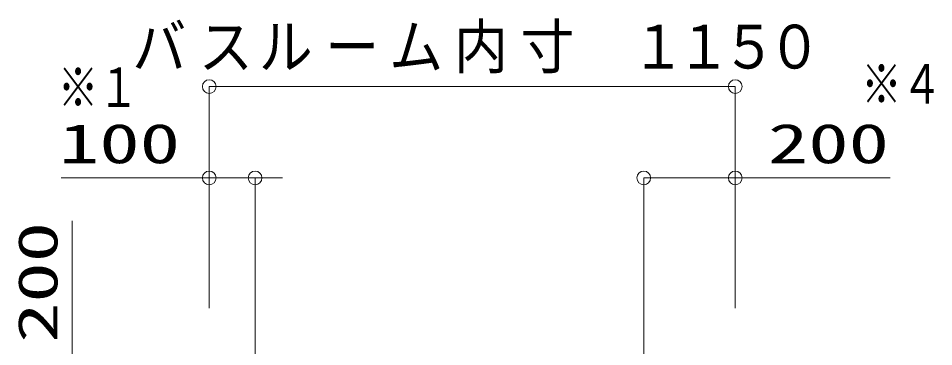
# Model space of a CAD drawing. Units: millimetres on the paper. Extents: x -305 to 305, y -152 to 152.
# Drawn here: x -220.19 to -180.15, y -9.08 to 5.31 of the extents above; entities that cross this region are included whole.
import ezdxf
from ezdxf.enums import TextEntityAlignment as Align

# ---------------------------------------------------------------- set-up
doc = ezdxf.new("R2010")
doc.units = ezdxf.units.MM
doc.layers.add('0-0_0', color=7, linetype='Continuous', lineweight=9)
doc.layers.add('0-1_VIEW0002', color=7, linetype='Continuous', lineweight=9)
doc.styles.add('ＭＳ ゴシック', font='')
doc.styles.get('ＭＳ ゴシック').set_extended_font_data('MS Gothic')

# ---------------------------------------------------------------- blocks, each defined once
blk = doc.blocks.new('_ORIGIN')
at = {"layer": '0-0_0'}
blk.add_line((0, 0), (-1, 0), dxfattribs=at)
blk.add_circle((0, 0), 0.5, dxfattribs=at)

msp = doc.modelspace()

# ---------------------------------------------------------------- linework, layer by layer
at = {"layer": '0-1_VIEW0002'}
for p, q in [((-211.833, -6.746), (-211.833, 2.314)), ((-189.433, 2.314), (-211.233, 2.314)), ((-188.833, -6.746), (-188.833, 2.314)), ((-212.433, -1.686), (-213.033, -1.686)), ((-209.833, -1.686), (-211.833, -1.686)), ((-209.833, -11.146), (-209.833, -1.686)), ((-209.233, -1.686), (-208.633, -1.686)), ((-192.833, -11.146), (-192.833, -1.686)), ((-192.233, -1.686), (-189.433, -1.686)), ((-217.831, -9.686), (-217.831, -3.558))]:
    msp.add_line(p, q, dxfattribs=at)
for points in [[(-211.833, -7.386), (-211.833, -1.686), (-218.318, -1.686)], [(-188.833, -7.386), (-188.833, -1.686), (-182.05, -1.686)]]:
    msp.add_lwpolyline(points, dxfattribs=at)

# ---------------------------------------------------------------- block references
at = {"layer": '0-1_VIEW0002', "xscale": 0.6, "yscale": 0.6, "rotation": 180}
for p in [(-211.833, 2.314), (-209.833, -1.686), (-192.833, -1.686)]:
    msp.add_blockref('_ORIGIN', p, dxfattribs=at)
at = {"layer": '0-1_VIEW0002', "xscale": 0.6, "yscale": 0.6}
for p in [(-188.833, 2.314), (-211.833, -1.686), (-188.833, -1.686)]:
    msp.add_blockref('_ORIGIN', p, dxfattribs=at)

# ---------------------------------------------------------------- texts
at = {"layer": '0-1_VIEW0002', "style": 'ＭＳ ゴシック'}
for s, height, width, p in [('バ', 1.921, 0.9, (-215.201, 2.529)), ('内', 1.921, 0.9, (-201.127, 2.529)), ('寸', 1.921, 0.9, (-198.219, 2.529)), ('ス', 1.921, 0.9, (-212.293, 2.529)), ('ル', 1.921, 0.9, (-209.669, 2.529)), ('ム', 1.921, 0.9, (-203.967, 2.529)), ('１', 1.921, 0.9, (-193.379, 2.529)), ('１', 1.921, 0.9, (-191.391, 2.529)), ('５', 1.921, 0.9, (-189.403, 2.529)), ('０', 1.921, 0.9, (-187.415, 2.529)), ('ー', 1.921, 0.9, (-206.761, 2.529)), ('※４', 1.73, 0.75, (-183.322, 1.045)), ('※１', 1.73, 0.75, (-218.458, 0.899)), ('100', 1.73, 1.5, (-218.408, -1.561)), ('200', 1.73, 1.5, (-187.402, -1.561))]:
    msp.add_text(s, height=height, dxfattribs=dict(at, width=width)).set_placement(p, align=Align.BOTTOM_LEFT)
at = {"layer": '0-1_VIEW0002', "style": 'ＭＳ ゴシック', "width": 1.5}
msp.add_text('200', height=1.73, rotation=90, dxfattribs=at).set_placement((-217.956, -8.909), align=Align.BOTTOM_LEFT)

doc.saveas('drawing.dxf')
